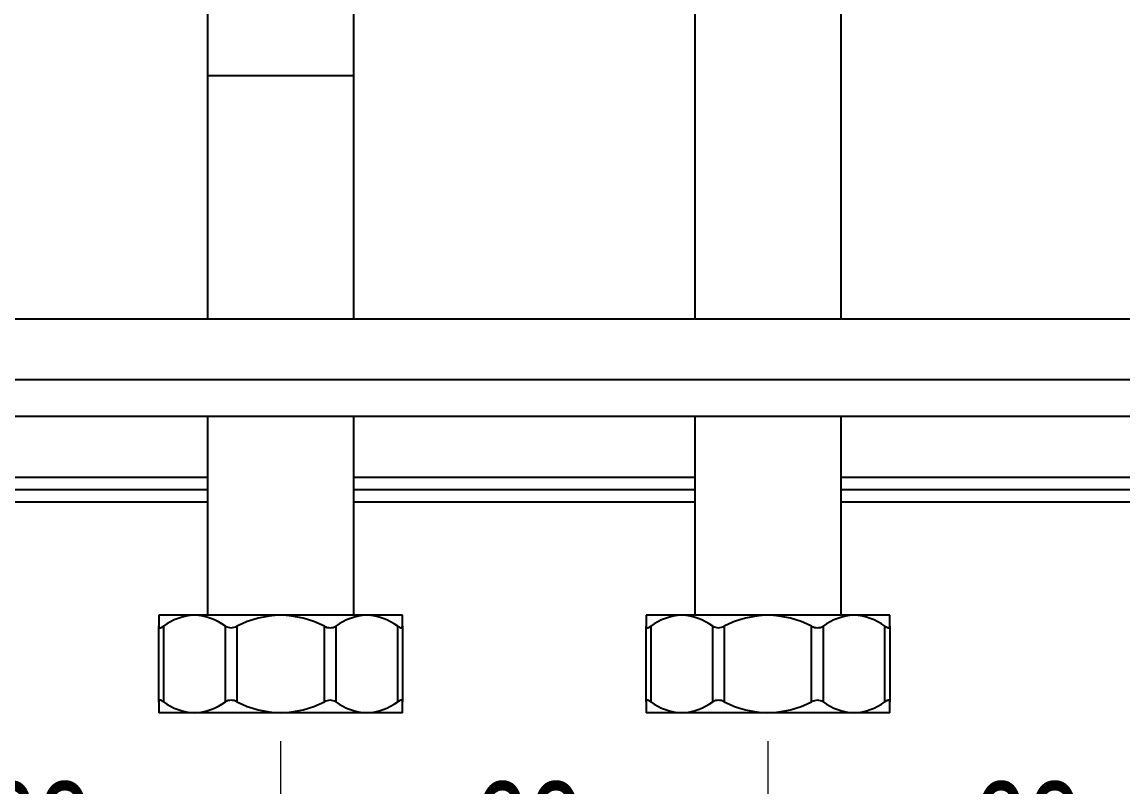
# Model space of a CAD drawing. Header units: millimetres. Extents: x 75 to 2075, y 25 to 1460.
# Drawn here: x 590.7 to 784.2, y 516.2 to 650.7 of the extents above; entities that cross this region are included whole.
import ezdxf

# ---------------------------------------------------------------- set-up
doc = ezdxf.new("R2010")
doc.units = ezdxf.units.MM
doc.header["$LTSCALE"] = 5
doc.styles.add('SLDTEXTSTYLE0', font='TXT', dxfattribs={"width": 0.75})
doc.dimstyles.new('SLDDIMSTYLE0', dxfattribs={"dimtxt": 17.5, "dimasz": 16.51, "dimexe": 0, "dimexo": 0.0625, "dimgap": 4.375, "dimtad": 1, "dimlfac": 0.7, "dimrnd": 1e-09, "dimzin": 12, "dimdsep": 46, "dimtxsty": 'SLDTEXTSTYLE0', "dimsah": 1, "dimcen": 0.09, "dimadec": 0, "dimazin": 3, "dimtfac": 1, "dimtmove": 0, "dimatfit": 0, "dimfxl": 1, "dimfrac": 2, "dimtolj": 1, "dimtzin": 12, "dimarcsym": 0})

# ---------------------------------------------------------------- blocks, each defined once
blk = doc.blocks.new('_D_1')
at = {"color": 7, "linetype": 'Continuous', "lineweight": 0}
for p, q in [((550.49, 524.15), (550.49, 489.45)), ((636.2, 524.15), (636.2, 489.45)), ((550.49, 494.45), (518.74, 494.45)), ((550.49, 494.45), (636.2, 494.45)), ((636.2, 494.45), (667.95, 494.45))]:
    blk.add_line(p, q, dxfattribs=at)
at = {"color": 7, "linetype": 'Continuous', "lineweight": 18}
for points in [[(550.49, 494.45), (533.98, 496.99), (533.98, 491.91)], [(636.2, 494.45), (652.71, 491.91), (652.71, 496.99)]]:
    blk.add_solid(points, dxfattribs=at)
at = {"color": 7, "linetype": 'Continuous', "lineweight": 18, "insert": (583.6, 517.01), "char_height": 17.5, "attachment_point": 1, "style": 'SLDTEXTSTYLE0'}
blk.add_mtext('60', dxfattribs=at)
blk = doc.blocks.new('_D_2')
at = {"color": 7, "linetype": 'Continuous', "lineweight": 0}
for p, q in [((636.2, 524.15), (636.2, 489.45)), ((721.92, 524.15), (721.92, 489.45)), ((636.2, 494.45), (604.45, 494.45)), ((721.92, 494.45), (636.2, 494.45)), ((721.92, 494.45), (753.67, 494.45))]:
    blk.add_line(p, q, dxfattribs=at)
at = {"color": 7, "linetype": 'Continuous', "lineweight": 18}
for points in [[(636.2, 494.45), (619.69, 496.99), (619.69, 491.91)], [(721.92, 494.45), (738.43, 491.91), (738.43, 496.99)]]:
    blk.add_solid(points, dxfattribs=at)
at = {"color": 7, "linetype": 'Continuous', "lineweight": 18, "insert": (669.99, 517.01), "char_height": 17.5, "attachment_point": 1, "style": 'SLDTEXTSTYLE0'}
blk.add_mtext('60', dxfattribs=at)
blk = doc.blocks.new('_D_3')
at = {"color": 7, "linetype": 'Continuous', "lineweight": 0}
for p, q in [((721.92, 524.15), (721.92, 489.45)), ((807.63, 524.15), (807.63, 489.45)), ((721.92, 494.45), (690.17, 494.45)), ((807.63, 494.45), (721.92, 494.45)), ((807.63, 494.45), (839.38, 494.45))]:
    blk.add_line(p, q, dxfattribs=at)
at = {"color": 7, "linetype": 'Continuous', "lineweight": 18}
for points in [[(721.92, 494.45), (705.41, 496.99), (705.41, 491.91)], [(807.63, 494.45), (824.14, 491.91), (824.14, 496.99)]]:
    blk.add_solid(points, dxfattribs=at)
at = {"color": 7, "linetype": 'Continuous', "lineweight": 18, "insert": (757.72, 517.01), "char_height": 17.5, "attachment_point": 1, "style": 'SLDTEXTSTYLE0'}
blk.add_mtext('60', dxfattribs=at)
blk = doc.blocks.new('_D_4')
at = {"color": 7, "linetype": 'Continuous', "lineweight": 0}
for p, q in [((807.63, 524.15), (807.63, 489.45)), ((893.35, 524.15), (893.35, 489.45)), ((807.63, 494.45), (775.88, 494.45)), ((807.63, 494.45), (893.35, 494.45)), ((893.35, 494.45), (925.1, 494.45))]:
    blk.add_line(p, q, dxfattribs=at)
at = {"color": 7, "linetype": 'Continuous', "lineweight": 18}
for points in [[(807.63, 494.45), (791.12, 496.99), (791.12, 491.91)], [(893.35, 494.45), (909.86, 491.91), (909.86, 496.99)]]:
    blk.add_solid(points, dxfattribs=at)
at = {"color": 7, "linetype": 'Continuous', "lineweight": 18, "insert": (843.04, 517.01), "char_height": 17.5, "attachment_point": 1, "style": 'SLDTEXTSTYLE0'}
blk.add_mtext('60', dxfattribs=at)

msp = doc.modelspace()

# ---------------------------------------------------------------- linework, layer by layer
at = {"color": 7, "linetype": 'Continuous', "lineweight": 25}
for p, q in [((734.775, 598.436), (734.775, 677.095)), ((709.06, 670.655), (709.06, 598.436)), ((623.346, 661.257), (623.346, 641.286)), ((649.06, 641.286), (649.06, 661.257)), ((623.346, 641.286), (623.346, 598.436)), ((649.06, 641.286), (623.346, 641.286)), ((649.06, 598.436), (649.06, 641.286)), ((914.775, 598.436), (429.06, 598.436)), ((914.775, 587.722), (429.06, 587.722)), ((914.775, 581.293), (429.06, 581.293)), ((623.346, 581.293), (623.346, 546.293)), ((649.06, 546.293), (649.06, 581.293)), ((709.06, 581.293), (709.06, 546.293)), ((734.775, 546.293), (734.775, 581.293)), ((623.346, 570.579), (563.346, 570.579)), ((709.06, 570.579), (649.06, 570.579)), ((794.775, 570.579), (734.775, 570.579)), ((563.346, 568.436), (623.346, 568.436)), ((649.06, 568.436), (709.06, 568.436)), ((734.775, 568.436), (794.775, 568.436)), ((563.346, 566.293), (623.346, 566.293)), ((649.06, 566.293), (709.06, 566.293)), ((734.775, 566.293), (794.775, 566.293)), ((614.775, 546.293), (614.775, 544.38)), ((621.051, 546.293), (614.775, 546.293)), ((636.203, 546.293), (621.051, 546.293)), ((651.356, 546.293), (636.203, 546.293)), ((657.632, 546.293), (651.356, 546.293)), ((657.632, 544.38), (657.632, 546.293)), ((700.489, 546.293), (700.489, 544.38)), ((706.765, 546.293), (700.489, 546.293)), ((721.918, 546.293), (706.765, 546.293)), ((737.07, 546.293), (721.918, 546.293)), ((743.346, 546.293), (737.07, 546.293)), ((743.346, 544.38), (743.346, 546.293)), ((614.775, 531.063), (614.775, 544.38)), ((615.612, 544.38), (615.612, 531.063)), ((626.49, 531.063), (626.49, 544.38)), ((628.511, 544.38), (628.511, 531.063)), ((643.896, 531.063), (643.896, 544.38)), ((645.916, 544.38), (645.916, 531.063)), ((656.795, 531.063), (656.795, 544.38)), ((657.632, 544.38), (657.632, 531.063)), ((700.489, 531.063), (700.489, 544.38)), ((701.326, 544.38), (701.326, 531.063)), ((712.205, 531.063), (712.205, 544.38)), ((714.225, 544.38), (714.225, 531.063)), ((729.61, 531.063), (729.61, 544.38)), ((731.63, 544.38), (731.63, 531.063)), ((742.509, 531.063), (742.509, 544.38)), ((743.346, 544.38), (743.346, 531.063)), ((614.775, 531.063), (614.775, 529.15)), ((657.632, 529.15), (657.632, 531.063)), ((700.489, 531.063), (700.489, 529.15)), ((743.346, 529.15), (743.346, 531.063)), ((621.051, 529.15), (614.775, 529.15)), ((636.203, 529.15), (621.051, 529.15)), ((651.356, 529.15), (636.203, 529.15)), ((657.632, 529.15), (651.356, 529.15)), ((706.765, 529.15), (700.489, 529.15)), ((721.918, 529.15), (706.765, 529.15)), ((737.07, 529.15), (721.918, 529.15)), ((743.346, 529.15), (737.07, 529.15))]:
    msp.add_line(p, q, dxfattribs=at)
at = {"color": 7, "linetype": 'Continuous', "lineweight": 25, "flags": 128}
for points in [[(614.775, 544.38), (614.791, 544.254), (614.841, 544.163), (614.928, 544.115), (615.052, 544.112), (615.197, 544.152), (615.364, 544.229), (615.612, 544.38)], [(656.795, 544.38), (656.996, 544.254), (657.18, 544.163), (657.339, 544.115), (657.467, 544.112), (657.553, 544.152), (657.607, 544.229), (657.632, 544.38)], [(700.489, 544.38), (700.505, 544.254), (700.555, 544.163), (700.643, 544.115), (700.766, 544.112), (700.911, 544.152), (701.079, 544.229), (701.326, 544.38)], [(742.509, 544.38), (742.711, 544.254), (742.894, 544.163), (743.054, 544.115), (743.181, 544.112), (743.267, 544.152), (743.322, 544.229), (743.346, 544.38)], [(615.612, 531.063), (615.41, 531.189), (615.227, 531.28), (615.067, 531.329), (614.939, 531.331), (614.853, 531.292), (614.799, 531.214), (614.775, 531.063)], [(657.632, 531.063), (657.616, 531.189), (657.566, 531.28), (657.478, 531.329), (657.355, 531.331), (657.21, 531.292), (657.042, 531.214), (656.795, 531.063)], [(701.326, 531.063), (701.124, 531.189), (700.941, 531.28), (700.781, 531.329), (700.654, 531.331), (700.568, 531.292), (700.514, 531.214), (700.489, 531.063)], [(743.346, 531.063), (743.33, 531.189), (743.28, 531.28), (743.193, 531.329), (743.069, 531.331), (742.924, 531.292), (742.756, 531.214), (742.509, 531.063)]]:
    msp.add_lwpolyline(points, dxfattribs=at)
at = {"color": 7, "linetype": 'Continuous', "lineweight": 25}
for centre, radius, start, end in [((621.368, 536.702), 9.597, 91.89156, 126.85625), ((620.628, 536.4), 9.902, 53.69896, 87.55322), ((636.479, 528.759), 17.536, 90.90125, 117.02556), ((635.931, 528.774), 17.521, 62.96265, 89.11054), ((651.672, 536.702), 9.597, 91.89156, 126.85625), ((650.933, 536.4), 9.902, 53.69896, 87.55322), ((707.082, 536.702), 9.597, 91.89156, 126.85625), ((706.343, 536.4), 9.902, 53.69896, 87.55322), ((722.193, 528.759), 17.536, 90.90125, 117.02556), ((721.646, 528.774), 17.521, 62.96265, 89.11054), ((737.387, 536.702), 9.597, 91.89156, 126.85625), ((736.647, 536.4), 9.902, 53.69896, 87.55322), ((627.501, 546.15), 2.037, 240.27513, 299.72487), ((644.906, 546.078), 1.976, 239.24849, 300.75151), ((713.215, 546.15), 2.037, 240.27513, 299.72487), ((730.62, 546.078), 1.976, 239.24849, 300.75151), ((621.366, 538.736), 9.591, 233.13367, 268.11851), ((620.625, 539.052), 9.911, 272.46216, 306.28566), ((627.501, 529.365), 1.976, 59.24849, 120.75151), ((636.475, 546.669), 17.521, 242.96265, 269.11054), ((635.927, 546.685), 17.536, 270.90125, 297.02556), ((644.906, 529.294), 2.037, 60.27513, 119.72487), ((651.67, 538.736), 9.591, 233.13367, 268.11851), ((650.93, 539.052), 9.911, 272.46216, 306.28566), ((707.08, 538.736), 9.591, 233.13367, 268.11851), ((706.34, 539.052), 9.911, 272.46216, 306.28566), ((713.215, 529.365), 1.976, 59.24849, 120.75151), ((722.19, 546.669), 17.521, 242.96265, 269.11054), ((721.642, 546.685), 17.536, 270.90125, 297.02556), ((730.62, 529.294), 2.037, 60.27513, 119.72487), ((737.385, 538.736), 9.591, 233.13367, 268.11851), ((736.644, 539.052), 9.911, 272.46216, 306.28566)]:
    msp.add_arc(centre, radius, start, end, dxfattribs=at)

# ---------------------------------------------------------------- dimensions: what is measured, and where the dimension line sits
at = {"color": 7, "linetype": 'Continuous', "lineweight": 18}
for base, p1, p2, picture, middle in [((636.203, 494.45), (550.489, 529.15), (636.203, 529.15), '_D_1', (596.532, 494.45)), ((893.346, 494.45), (807.632, 529.15), (893.346, 529.15), '_D_4', (855.967, 494.45))]:
    dim = msp.add_linear_dim(base=base, p1=p1, p2=p2, dimstyle='SLDDIMSTYLE0', dxfattribs=at)
    dim.commit()
    dim.dimension.update_dxf_attribs({"geometry": picture, "text_midpoint": middle, "dimtype": 160})
for base, p1, p2, picture, middle in [((636.203, 494.45), (721.918, 529.15), (636.203, 529.15), '_D_2', (682.924, 494.45)), ((721.918, 494.45), (807.632, 529.15), (721.918, 529.15), '_D_3', (770.649, 494.45))]:
    dim = msp.add_linear_dim(base=base, p1=p1, p2=p2, angle=0, dimstyle='SLDDIMSTYLE0', dxfattribs=at)
    dim.commit()
    dim.dimension.update_dxf_attribs({"geometry": picture, "text_midpoint": middle, "dimtype": 160})

doc.saveas('drawing.dxf')
